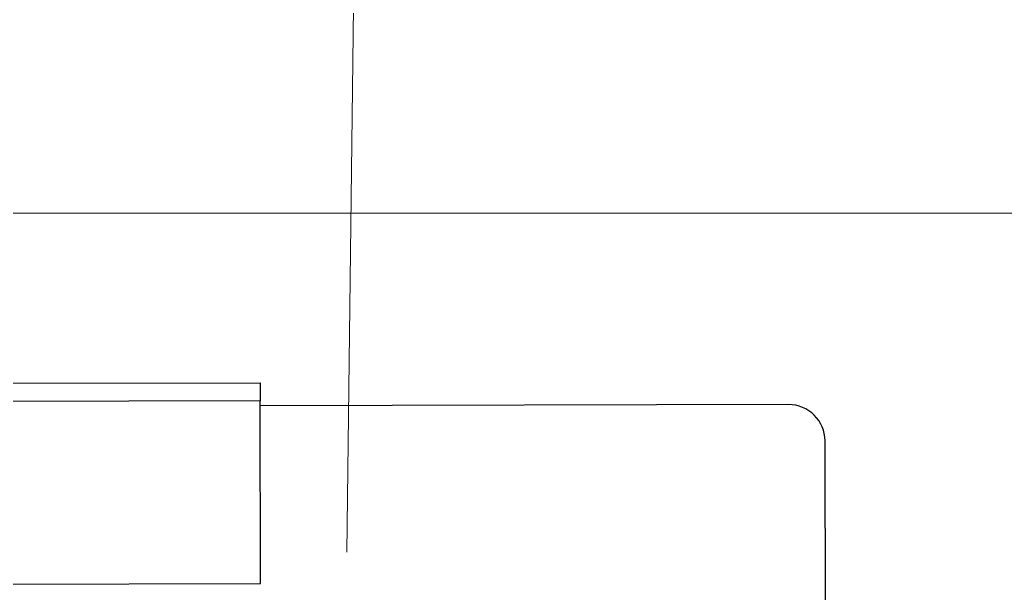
# Model space of a CAD drawing. Header units: inches. Extents: x 164.3 to 247.9, y 15.6 to 56.7.
# Drawn here: x 214.167 to 215.013, y 29.605 to 30.098 of the extents above; entities that cross this region are included whole.
import ezdxf

# ---------------------------------------------------------------- set-up
doc = ezdxf.new("R2010")
doc.units = ezdxf.units.IN
doc.header["$MEASUREMENT"] = 0
doc.layers.get('0').update_dxf_attribs({"lineweight": 0})
doc.layers.add('WALL 1 100', color=250, linetype='Continuous', lineweight=9)
doc.layers.add('провода', color=1, linetype='Continuous', lineweight=5)

msp = doc.modelspace()

# ---------------------------------------------------------------- linework, layer by layer
at = {"color": 7, "linetype": 'ByBlock', "lineweight": -2}
for p, q in [((213.58872, 29.78414), (214.37344, 29.78604)), ((214.37344, 29.78604), (214.37348, 29.77034)), ((214.37348, 29.77034), (213.58876, 29.76844)), ((214.37386, 29.6134), (214.37348, 29.77034)), ((214.82713, 29.76725), (214.37349, 29.76615)), ((214.85913, 29.51695), (214.8586, 29.73594)), ((213.58914, 29.6115), (214.37386, 29.6134))]:
    msp.add_line(p, q, dxfattribs=at)
msp.add_arc((214.82721, 29.73586), 0.03139, 0.13875, 90.13875, dxfattribs=at)
at = {"layer": 'WALL 1 100', "color": 0}
msp.add_line((208.26999, 29.93172), (221.88075, 29.93172), dxfattribs=at)
at = {"layer": 'провода', "color": 1}
msp.add_line((214.44787, 29.64045), (214.45372, 30.10883), dxfattribs=at)

doc.saveas('drawing.dxf')
